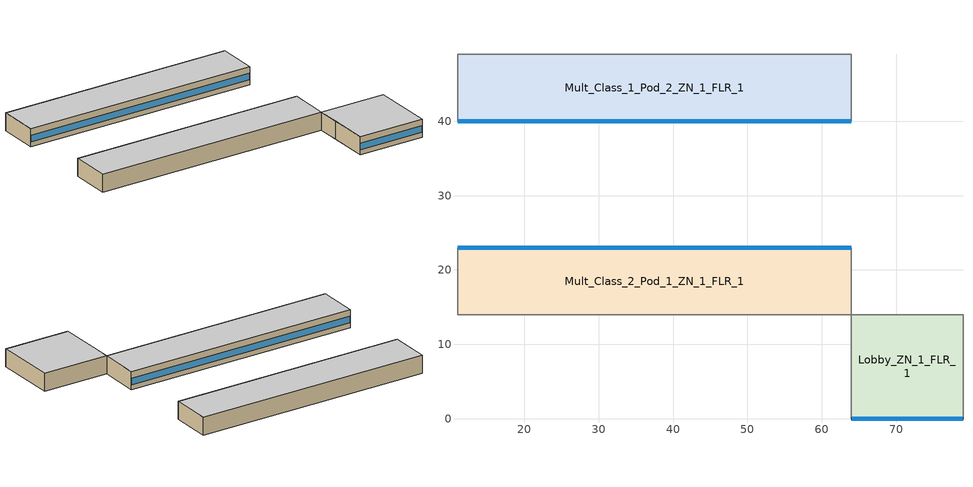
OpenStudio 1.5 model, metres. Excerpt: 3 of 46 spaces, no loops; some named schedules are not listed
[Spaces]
Mult_Class_2_Pod_1_ZN_1_FLR_1
 floor ground: 64,23 64,14 11,14 11,23 z0
 wall outside: 64,23 11,23 z0:4
 wall to Corner_Class_2_Pod_1_ZN_1_FLR_1: 11,23 11,14 z0:4
 wall to Main_Corridor_ZN_1_FLR_1: 64,14 64,23 z0:4
 wall to Corridor_Pod_1_ZN_1_FLR_1: 11,14 64,14 z0:4
 window: 63.95,23 11.05,23 z1.1:2.5
 ceiling to Mult_Class_2_Pod_1_ZN_1_FLR_2: 64,14 64,23 11,23 11,14 z4
Lobby_ZN_1_FLR_1
 floor ground: 79,14 79,0 64,0 64,14 z0
 wall outside: 64,0 79,0 z0:4
 wall to Offices_ZN_1_FLR_1: 79,0 79,14 z0:4
 wall to Corridor_Pod_1_ZN_1_FLR_1: 64,14 64,9 z0:4
 wall to Mult_Class_1_Pod_1_ZN_1_FLR_1: 64,9 64,0 z0:4
 wall to Main_Corridor_ZN_1_FLR_1: 79,14 64,14 z0:4
 window: 64.05,0 78.95,0 z1.1:2.51
 ceiling to Lobby_ZN_1_FLR_2: 79,0 79,14 64,14 64,0 z4
Mult_Class_1_Pod_2_ZN_1_FLR_1
 floor ground: 64,49 64,40 11,40 11,49 z0
 wall outside: 11,40 64,40 z0:4
 wall to Corner_Class_1_Pod_2_ZN_1_FLR_1: 11,49 11,40 z0:4
 wall to Main_Corridor_ZN_1_FLR_1: 64,40 64,49 z0:4
 wall to Corridor_Pod_2_ZN_1_FLR_1: 64,49 11,49 z0:4
 window: 11.05,40 63.95,40 z1.1:2.5
 ceiling to Mult_Class_1_Pod_2_ZN_1_FLR_2: 64,40 64,49 11,49 11,40 z4
[Site]
El Paso International Ap  Ut_TX_USA: Latitude {deg}=31.77; Longitude {deg}=-106.5; Time Zone {hr}=-7; Elevation {m}=1186; Terrain=City
[Building]
Secondary School: North Axis {deg}=0; Default Construction Set=90.1-2010 - CZ3a-3b - SecSchl
[ClimateZones]
Climate Zone Institution Name 1=ASHRAE; Climate Zone Document Name 1=ANSI/ASHRAE Standard 169; Climate Zone Document Year 1=2006; Climate Zone Institution Name 2=CEC; Climate Zone Document Name 2=California Climate Zone Descriptions; Climate Zone Document Year 2=1995
[Site:GroundTemperature:BuildingSurface]
19.527, 19.502, 19.536, 19.598, 20.002, 21.64, 22.225, 22.375, 21.449, 20.121, 19.802, 19.633
[Site:WaterMainsTemperature]
Calculation Method=Correlation; Annual Average Outdoor Air Temperature {C}=17.9417; Maximum Difference In Monthly Average Outdoor Air Temperatures {deltaC}=21.1
[SizingPeriod:DesignDay] Barometric Pressure {Pa}=87865; Sky Clearness=0; Rain Indicator=0; Snow Indicator=0; Day of Month=21; Daylight Saving Time Indicator=0; Humidity Indicating Type=Wetbulb; Dry-Bulb Temperature Range Modifier Type=DefaultMultipliers
Name | Maximum Dry-Bulb Temperature {C} | Daily Dry-Bulb Temperature Range {deltaC} | Humidity Indicating Conditions at Maximum Dry-Bulb {BasedOnField A3} | Wind Speed {m/s} | Wind Direction {deg} | Month | Day Type | Solar Model Indicator | ASHRAE Taub | ASHRAE Taud
El Paso International Ap  Ut Ann Clg .4% Condns DB=>MWB | 38.1 | 13 | 18.1 | 3.9 | 280 | 7 | SummerDesignDay | ASHRAETau | 0.605 | 1.547
El Paso International Ap  Ut Ann Htg 99.6% Condns DB | -5.2 | 0 | -5.2 | 2.2 | 20 | 12 | WinterDesignDay | ASHRAEClearSky
El Paso International Ap  Ut Ann Clg .4% Condns WB=>MDB | 30.1 | 13 | 21.3 | 3.9 | 280 | 7 | SummerDesignDay | ASHRAETau | 0.605 | 1.547
[DefaultConstructionSet]
90.1-2010 - CZ3a-3b - SecSchl: Default Exterior Surface Constructions=Default Surface Constructions 1; Default Interior Surface Constructions=Default Surface Constructions 2; Default Ground Contact Surface Constructions=Default Surface Constructions 3; Default Exterior SubSurface Constructions=Default Sub Surface Constructions 1; Default Interior SubSurface Constructions=Default Sub Surface Constructions 2; Interior Partition Construction=Interior Partition
[DefaultSurfaceConstructions]
Name | Floor Construction | Wall Construction | Roof Ceiling Construction
Default Surface Constructions 1 | ExtSlabCarpet 4in ClimateZone 1-8 | ASHRAE 90.1-2010 ExtWall SteelFrame ClimateZone 3 | ASHRAE 90.1-2010 ExtRoof IEAD ClimateZone 2-8
Default Surface Constructions 2 | Interior Floor | Interior Wall | Interior Ceiling
Default Surface Constructions 3 | ExtSlabCarpet 4in ClimateZone 1-8 | ExtSlabCarpet 4in ClimateZone 1-8 | ExtSlabCarpet 4in ClimateZone 1-8
[Construction]
ExtSlabCarpet 4in ClimateZone 1-8: MAT-CC05 4 HW CONCRETE, CP02 CARPET PAD
ASHRAE 90.1-2010 ExtWall SteelFrame ClimateZone 3: Wood Siding, Steel Frame Wall Insulation R-10.09 IP, 1/2IN Gypsum
ASHRAE 90.1-2010 ExtRoof IEAD ClimateZone 2-8: Roof Membrane, IEAD Roof Insulation R-19.72 IP, Metal Decking
Interior Floor: F16 Acoustic tile, F05 Ceiling air space resistance, M11 100mm lightweight concrete
Interior Wall: G01a 19mm gypsum board, F04 Wall air space resistance, G01a 19mm gypsum board
Interior Ceiling: M11 100mm lightweight concrete, F05 Ceiling air space resistance, F16 Acoustic tile
ASHRAE 90.1-2010 ExtWindow Metal ClimateZone 3: Fixed Window 3.69/0.25/0.16
Exterior Door: F08 Metal surface, I01 25mm insulation board
Interior Window: Clear 3mm
Interior Door; Interior Partition: G05 25mm wood
InteriorFurnishings: Std Wood 6inch
[Material] Thermal Absorptance=0.9
Name | Roughness | Thickness {m} | Conductivity {W/m-K} | Density {kg/m3} | Specific Heat {J/kg-K} | Solar Absorptance | Visible Absorptance
MAT-CC05 4 HW CONCRETE | Rough | 0.1016 | 1.311 | 2240 | 836.8 | 0.85 | 0.85
Wood Siding | MediumSmooth | 0.01 | 0.11 | 544.62 | 1210 | 0.78 | 0.78
Steel Frame Wall Insulation R-10.09 IP | MediumRough | 0.087052 | 0.049 | 265 | 836.8 | 0.7 | 0.7
1/2IN Gypsum | Smooth | 0.0127 | 0.16 | 784.9 | 830 | 0.4 | 0.4
Roof Membrane | VeryRough | 0.0095 | 0.16 | 1121.29 | 1460 | 0.7 | 0.7
IEAD Roof Insulation R-19.72 IP | MediumRough | 0.170137 | 0.049 | 265 | 836.8 | 0.7 | 0.7
Metal Decking | MediumSmooth | 0.0015 | 45.006 | 7680 | 418.4 | 0.6 | 0.6
F16 Acoustic tile | MediumSmooth | 0.0191 | 0.06 | 368 | 590 | 0.3 | 0.3
M11 100mm lightweight concrete | MediumRough | 0.1016 | 0.53 | 1280 | 840 | 0.5 | 0.5
G01a 19mm gypsum board | MediumSmooth | 0.019 | 0.16 | 800 | 1090 | 0.4 | 0.4
F08 Metal surface | Smooth | 0.0008 | 45.28 | 7824 | 500 | 0.7 | 0.7
I01 25mm insulation board | MediumRough | 0.0254 | 0.03 | 43 | 1210 | 0.6 | 0.6
G05 25mm wood | MediumSmooth | 0.0254 | 0.15 | 608 | 1630 | 0.5 | 0.5
Std Wood 6inch | MediumSmooth | 0.15 | 0.12 | 540 | 1210 | 0.7 | 0.7
[Material:NoMass]
CP02 CARPET PAD: Roughness=Smooth; Thermal Resistance {m2-K/W}=0.1; Thermal Absorptance=0.9; Solar Absorptance=0.8; Visible Absorptance=0.8
[Material:AirGap]
Name | Thermal Resistance {m2-K/W}
F05 Ceiling air space resistance | 0.18
F04 Wall air space resistance | 0.15
[DefaultSubSurfaceConstructions]
Name | Fixed Window Construction | Operable Window Construction | Door Construction | Skylight Construction | Tubular Daylight Dome Construction | Tubular Daylight Diffuser Construction
Default Sub Surface Constructions 1 | ASHRAE 90.1-2010 ExtWindow Metal ClimateZone 3 | ASHRAE 90.1-2010 ExtWindow Metal ClimateZone 3 | Exterior Door | ASHRAE 90.1-2010 ExtWindow Metal ClimateZone 3 | Interior Window | Interior Window
Default Sub Surface Constructions 2 | Interior Window | Interior Window | Interior Door
[WindowMaterial:SimpleGlazingSystem]
Fixed Window 3.69/0.25/0.16: U-Factor {W/m2-K}=3.69087; Solar Heat Gain Coefficient=0.25; Visible Transmittance=0.16
[WindowMaterial:Glazing]
Clear 3mm: Optical Data Type=SpectralAverage; Thickness {m}=0.003; Solar Transmittance at Normal Incidence=0.837; Front Side Solar Reflectance at Normal Incidence=0.075; Back Side Solar Reflectance at Normal Incidence=0; Visible Transmittance at Normal Incidence=0.898; Front Side Visible Reflectance at Normal Incidence=0.081; Back Side Visible Reflectance at Normal Incidence=0; Infrared Transmittance at Normal Incidence=0; Front Side Infrared Hemispherical Emissivity=0.84; Back Side Infrared Hemispherical Emissivity=0.84; Conductivity {W/m-K}=0.9; Dirt Correction Factor for Solar and Visible Transmittance=1; Solar Diffusing=No
[Space] Part of Total Floor Area=Yes
Name | Space Type | Thermal Zone
Mult_Class_1_Pod_2_ZN_1_FLR_1 | 90.1-2010 - SecSchl - Classroom | Mult_Class_1_Pod_2_ZN_1_FLR_1 ZN
Mult_Class_2_Pod_1_ZN_1_FLR_1 | 90.1-2010 - SecSchl - Classroom | Mult_Class_2_Pod_1_ZN_1_FLR_1 ZN
Lobby_ZN_1_FLR_1 | 90.1-2010 - SecSchl - Lobby | Lobby_ZN_1_FLR_1 ZN
[InternalMass:Definition] Construction=InteriorFurnishings; Design Level Calculation Method=SurfaceArea
Name | Surface Area {m2}
Mult_Class_2_Pod_1_ZN_1_FLR_1_InternalMass_1 Definition; Mult_Class_1_Pod_2_ZN_1_FLR_1_InternalMass_1 Definition | 954
Lobby_ZN_1_FLR_1_InternalMass_1 Definition | 420
[InternalMass]
Name | Internal Mass Definition | Space or SpaceType
Mult_Class_2_Pod_1_ZN_1_FLR_1_InternalMass_1 | Mult_Class_2_Pod_1_ZN_1_FLR_1_InternalMass_1 Definition | Mult_Class_2_Pod_1_ZN_1_FLR_1
Lobby_ZN_1_FLR_1_InternalMass_1 | Lobby_ZN_1_FLR_1_InternalMass_1 Definition | Lobby_ZN_1_FLR_1
Mult_Class_1_Pod_2_ZN_1_FLR_1_InternalMass_1 | Mult_Class_1_Pod_2_ZN_1_FLR_1_InternalMass_1 Definition | Mult_Class_1_Pod_2_ZN_1_FLR_1
[Daylighting:Control] Position Z-Coordinate {m}=0.762; Lighting Control Type=Stepped; Minimum Input Power Fraction for Continuous Dimming Control=0.3; Minimum Light Output Fraction for Continuous Dimming Control=0.2; Number of Stepped Control Steps=3; Probability Lighting will be Reset When Needed in Manual Stepped Control=1; Maximum Allowable Discomfort Glare Index=22
Name | Space | Position X-Coordinate {m} | Position Y-Coordinate {m} | Theta Rotation Around Y-Axis {deg} | Illuminance Setpoint {lux}
Daylighting:Control #27 | Mult_Class_1_Pod_2_ZN_1_FLR_1 | 13.2588 | 1.6764 | -3.14159 | 500
Daylighting:Control #28 | Mult_Class_1_Pod_2_ZN_1_FLR_1 | 39.7764 | 1.6764 | -3.14159 | 500
Daylighting:Control #49 | Lobby_ZN_1_FLR_1 | 3.7338 | 1.6764 | -3.14159 | 375
Daylighting:Control #50 | Lobby_ZN_1_FLR_1 | 11.2014 | 1.6764 | -3.14159 | 375
Daylighting:Control #57 | Mult_Class_2_Pod_1_ZN_1_FLR_1 | 13.2588 | 7.3236 | -0 | 500
Daylighting:Control #58 | Mult_Class_2_Pod_1_ZN_1_FLR_1 | 39.7764 | 7.3236 | -0 | 500
[SpaceType] Standards Building Type=SecondarySchool
Name | Default Schedule Set | Design Specification Outdoor Air Object | Standards Space Type
90.1-2010 - SecSchl - Classroom | 90.1-2010 - SecSchl - Classroom Schedule Set | 90.1-2010 - SecSchl - Classroom Ventilation | Classroom
90.1-2010 - SecSchl - Lobby | 90.1-2010 - SecSchl - Lobby Schedule Set | 90.1-2010 - SecSchl - Lobby Ventilation | Lobby
[DefaultScheduleSet] Lighting Schedule=SecondarySchool Bldg Light; Electric Equipment Schedule=SecondarySchool Bldg Equip; Infiltration Schedule=SecondarySchool Infil
Name | Number of People Schedule | People Activity Level Schedule
90.1-2010 - SecSchl - Classroom Schedule Set | SecondarySchool Bldg Occ | SecondarySchool Activity
90.1-2010 - SecSchl - Lobby Schedule Set
[Lights:Definition] Design Level Calculation Method=Watts/Area
Name | Watts per Space Floor Area {W/m2}
90.1-2010 - SecSchl - Classroom Lights Definition | 13.3472
90.1-2010 - SecSchl - Lobby Lights Definition | 9.68752
[Lights]
Name | Lights Definition | Space or SpaceType | Schedule
90.1-2010 - SecSchl - Classroom Lights | 90.1-2010 - SecSchl - Classroom Lights Definition | 90.1-2010 - SecSchl - Classroom | SecondarySchool Bldg Light OccSensor Reduction
90.1-2010 - SecSchl - Lobby Lights | 90.1-2010 - SecSchl - Lobby Lights Definition | 90.1-2010 - SecSchl - Lobby
[DesignSpecification:OutdoorAir] Outdoor Air Method=Sum
Name | Outdoor Air Flow per Person {m3/s-person} | Outdoor Air Flow per Floor Area {m3/s-m2}
90.1-2010 - SecSchl - Classroom Ventilation | 0.00471947 | 0.0006096
90.1-2010 - SecSchl - Lobby Ventilation |  | 0.0003048
[People:Definition]
90.1-2010 - SecSchl - Classroom People Definition: Number of People Calculation Method=People/Area; People per Space Floor Area {person/m2}=0.249938; Fraction Radiant=0.3
[People]
90.1-2010 - SecSchl - Classroom People: People Definition=90.1-2010 - SecSchl - Classroom People Definition; Space or SpaceType=90.1-2010 - SecSchl - Classroom
[SpaceInfiltration:DesignFlowRate] Design Flow Rate Calculation Method=Flow/ExteriorArea; Flow per Exterior Surface Area {m3/s-m2}=0.000226568
Name | Space or SpaceType
90.1-2010 - SecSchl - Classroom Infiltration | 90.1-2010 - SecSchl - Classroom
90.1-2010 - SecSchl - Lobby Infiltration | 90.1-2010 - SecSchl - Lobby
[ElectricEquipment:Definition] Design Level Calculation Method=Watts/Area
Name | Watts per Space Floor Area {W/m2}
90.1-2010 - SecSchl - Classroom Electric Equipment Definition | 7.31946
90.1-2010 - SecSchl - Lobby Electric Equipment Definition | 2.90626
[ElectricEquipment]
Name | Electric Equipment Definition | Space or SpaceType
90.1-2010 - SecSchl - Classroom Electric Equipment | 90.1-2010 - SecSchl - Classroom Electric Equipment Definition | 90.1-2010 - SecSchl - Classroom
90.1-2010 - SecSchl - Lobby Electric Equipment | 90.1-2010 - SecSchl - Lobby Electric Equipment Definition | 90.1-2010 - SecSchl - Lobby
[ThermostatSetpoint:DualSetpoint] Heating Setpoint Temperature Schedule=SecondarySchool HtgSetp; Cooling Setpoint Temperature Schedule=SecondarySchool ClgSetp
90.1-2010 - SecSchl - Classroom Thermostat; 90.1-2010 - SecSchl - Lobby Thermostat
[ThermalZone] Use Ideal Air Loads=No
Name | Thermostat
Lobby_ZN_1_FLR_1 ZN | 90.1-2010 - SecSchl - Lobby Thermostat
Mult_Class_1_Pod_2_ZN_1_FLR_1 ZN; Mult_Class_2_Pod_1_ZN_1_FLR_1 ZN | 90.1-2010 - SecSchl - Classroom Thermostat
[AvailabilityManager:Scheduled]
Name | Schedule
Availability Manager Scheduled 1 | HVAC Operation Schedule
Availability Manager Scheduled 2 | HVAC Operation Schedule 1
Availability Manager Scheduled 3 | HVAC Operation Schedule 2
Availability Manager Scheduled 4 | HVAC Operation Schedule 3
Availability Manager Scheduled 5 | HVAC Operation Schedule 4
Availability Manager Scheduled 6 | HVAC Operation Schedule 5
Availability Manager Scheduled 7 | HVAC Operation Schedule 6
Availability Manager Scheduled 8 | HVAC Operation Schedule 7
Availability Manager Scheduled 9 | HVAC Operation Schedule 8
[AvailabilityManager:NightCycle] Control Type=CycleOnAny
Availability Manager Night Cycle 5; Availability Manager Night Cycle 6; Availability Manager Night Cycle 7; Availability Manager Night Cycle 8; Availability Manager Night Cycle 9
[Controller:WaterCoil] Minimum Actuated Flow {m3/s}=0
Name | Action | Controller Convergence Tolerance {deltaC} | Maximum Actuated Flow {m3/s}
Controller Water Coil 1 | Reverse | 6.58118e-05 | 0.00723564
Controller Water Coil 2 | Normal | 0.00025595 | 0.00186048
Controller Water Coil 3; Controller Water Coil 4; Controller Water Coil 5; Controller Water Coil 6; Controller Water Coil 7; Controller Water Coil 8; Controller Water Coil 9; Controller Water Coil 10; Controller Water Coil 11; Controller Water Coil 12; Controller Water Coil 15; Controller Water Coil 16; Controller Water Coil 17; Controller Water Coil 18; Controller Water Coil 19; Controller Water Coil 20; Controller Water Coil 21; Controller Water Coil 22; Controller Water Coil 23; Controller Water Coil 24; Controller Water Coil 27; Controller Water Coil 28; Controller Water Coil 29; Controller Water Coil 30; Controller Water Coil 31; Controller Water Coil 32; Controller Water Coil 33; Controller Water Coil 34; Controller Water Coil 35; Controller Water Coil 36; Controller Water Coil 39; Controller Water Coil 40; Controller Water Coil 41; Controller Water Coil 42; Controller Water Coil 43; Controller Water Coil 44; Controller Water Coil 45; Controller Water Coil 46; Controller Water Coil 47; Controller Water Coil 48; Controller Water Coil 49 | Normal
Controller Water Coil 13 | Reverse | 6.61006e-05 | 0.00720403
Controller Water Coil 14 | Normal | 0.000257404 | 0.00184997
Controller Water Coil 25 | Reverse | 6.57563e-05 | 0.00724175
Controller Water Coil 26 | Normal | 0.000255672 | 0.00186251
Controller Water Coil 37 | Reverse | 5.4526e-05 | 0.00873327
Controller Water Coil 38 | Normal | 0.000193504 | 0.00246088
[HeatExchanger:AirToAir:SensibleAndLatent] Availability Schedule=Always On Discrete; Sensible Effectiveness at 100% Heating Air Flow=0.75; Latent Effectiveness at 100% Heating Air Flow=0.75; Sensible Effectiveness at 75% Heating Air Flow=0.6; Latent Effectiveness at 75% Heating Air Flow=0.6; Sensible Effectiveness at 100% Cooling Air Flow=0.7; Latent Effectiveness at 100% Cooling Air Flow=0.7; Sensible Effectiveness at 75% Cooling Air Flow=0.6; Latent Effectiveness at 75% Cooling Air Flow=0.6; Supply Air Outlet Temperature Control=No; Heat Exchanger Type=Rotary; Frost Control Type=None; Threshold Temperature {C}=1.7; Economizer Lockout=Yes
Name | Nominal Supply Air Flow Rate {m3/s} | Nominal Electric Power {W}
10 Zone VAV HX | 12.5466 | 9051.08
10 Zone VAV HX 1 | 12.4757 | 9000.24
10 Zone VAV HX 2 | 12.5602 | 9060.88
11 Zone VAV HX | 16.5955 | 11956
Gym_ZN_1_FLR_1 ZN PSZ-AC HX | 3.011424 | 2210.05
Aux_Gym_ZN_1_FLR_1 ZN PSZ-AC HX | 1.901952 | 1414.06
Auditorium_ZN_1_FLR_1 ZN PSZ-AC HX | 4.96584 | 3612.25
Kitchen_ZN_1_FLR_1 ZN PSZ-AC HX | 0.324905 | 282.604
Cafeteria_ZN_1_FLR_1 ZN PSZ-AC HX | 2.15967 | 1598.96
[Schedule:Constant]
Always On Discrete: Value=1
[Schedule:Ruleset]
Name | Default Day Schedule | Summer Design Day Schedule | Winter Design Day Schedule
SecondarySchool Bldg Light | SecondarySchool Bldg Light Default Schedule | SecondarySchool Bldg Light Summer Design Day | SecondarySchool Bldg Light Winter Design Day
SecondarySchool Bldg Occ | SecondarySchool Bldg Occ Default Schedule | SecondarySchool Bldg Occ Summer Design Day | SecondarySchool Bldg Occ Winter Design Day
SecondarySchool Activity | SecondarySchool Activity Default Schedule | SecondarySchool Activity Summer Design Day | SecondarySchool Activity Winter Design Day
SecondarySchool Infil | SecondarySchool Infil Default Schedule | SecondarySchool Infil Summer Design Day | SecondarySchool Infil Winter Design Day
SecondarySchool Bldg Equip | SecondarySchool Bldg Equip Default Schedule | SecondarySchool Bldg Equip Summer Design Day | SecondarySchool Bldg Equip Winter Design Day
SecondarySchool HtgSetp | SecondarySchool HtgSetp Default Schedule | SecondarySchool HtgSetp Summer Design Day | SecondarySchool HtgSetp Winter Design Day
SecondarySchool ClgSetp | SecondarySchool ClgSetp Default Schedule | SecondarySchool ClgSetp Summer Design Day | SecondarySchool ClgSetp Winter Design Day
HVAC Operation Schedule | HVAC Operation Schedule Weekdays | HVAC Operation Schedule Weekdays 1 | HVAC Operation Schedule Saturday 1
HVAC Operation Schedule 1 | HVAC Operation Schedule Weekdays 2 | HVAC Operation Schedule Weekdays 3 | HVAC Operation Schedule Saturday 3
HVAC Operation Schedule 2 | HVAC Operation Schedule Weekdays 4 | HVAC Operation Schedule Weekdays 5 | HVAC Operation Schedule Saturday 5
HVAC Operation Schedule 3 | HVAC Operation Schedule Weekdays 6 | HVAC Operation Schedule Weekdays 7 | HVAC Operation Schedule Saturday 7
HVAC Operation Schedule 4 | HVAC Operation Schedule Weekdays 8 | HVAC Operation Schedule Weekdays 9 | HVAC Operation Schedule Saturday 9
HVAC Operation Schedule 5 | HVAC Operation Schedule Weekdays 10 | HVAC Operation Schedule Weekdays 11 | HVAC Operation Schedule Saturday 11
HVAC Operation Schedule 6 | HVAC Operation Schedule Weekdays 12 | HVAC Operation Schedule Weekdays 13 | HVAC Operation Schedule Saturday 13
HVAC Operation Schedule 7 | HVAC Operation Schedule Weekdays 14 | HVAC Operation Schedule Weekdays 15 | HVAC Operation Schedule Saturday 15
HVAC Operation Schedule 8 | HVAC Operation Schedule Weekdays 16 | HVAC Operation Schedule Weekdays 17 | HVAC Operation Schedule Saturday 17
SecondarySchool Bldg Light OccSensor Reduction | SecondarySchool Bldg Light Default Schedule 1 | SecondarySchool Bldg Light Summer Design Day 1 | SecondarySchool Bldg Light Winter Design Day 1
[Schedule:Day]
SecondarySchool Bldg Light Default Schedule; SecondarySchool Bldg Light Summer Design Day; SecondarySchool Bldg Light Summer Design Day 1: 7, 0, 0.1773, 21, 0, 0.9, 24, 0, 0.1773
SecondarySchool Bldg Light Winter Design Day; SecondarySchool Bldg Light Winter Design Day 1: 24, 0, 0.1773
SecondarySchool Bldg Occ Default Schedule; SecondarySchool Bldg Occ Summer Design Day: 8, 0, 0, 16, 0, 0.7, 21, 0, 0.15, 24, 0, 0
SecondarySchool Bldg Occ Winter Design Day: 24, 0, 0
SecondarySchool Activity Default Schedule; SecondarySchool Activity Summer Design Day; SecondarySchool Activity Winter Design Day: 24, 0, 120
SecondarySchool Infil Default Schedule; SecondarySchool Infil Summer Design Day; SecondarySchool Infil Winter Design Day: 7, 0, 1, 21, 0, 0.5, 24, 0, 1
SecondarySchool Bldg Equip Default Schedule; SecondarySchool Bldg Equip Summer Design Day: 8, 0, 0.35, 17, 0, 0.95, 24, 0, 0.35
SecondarySchool Bldg Equip Winter Design Day: 24, 0, 0.35
SecondarySchool HtgSetp Default Schedule: 6, 0, 16, 21, 0, 21, 24, 0, 16
SecondarySchool HtgSetp Summer Design Day: 24, 0, 16
SecondarySchool HtgSetp Winter Design Day: 24, 0, 21
SecondarySchool ClgSetp Default Schedule: 6, 0, 27, 21, 0, 24, 24, 0, 27
SecondarySchool ClgSetp Summer Design Day: 24, 0, 24
SecondarySchool ClgSetp Winter Design Day: 24, 0, 27
SecondarySchool Bldg Light Default Schedule 1: 7, 0, 0.120564, 21, 0, 0.612, 24, 0, 0.120564
[Schedule:Rule] Date Specification Type=DateRange; Start Day=1
Name | Schedule Ruleset | Rule Order | Day Schedule | Apply Sunday | Apply Monday | Apply Tuesday | Apply Wednesday | Apply Thursday | Apply Friday | Apply Saturday | Start Month | End Month | End Day
SecondarySchool Bldg Light Rule 1 | SecondarySchool Bldg Light | 0 | SecondarySchool Bldg Light Rule 1 Day Schedule | Yes | No | No | No | No | No | Yes | 9 | 12 | 31
SecondarySchool Bldg Light Rule 2 | SecondarySchool Bldg Light | 1 | SecondarySchool Bldg Light Rule 2 Day Schedule | No | Yes | Yes | Yes | Yes | Yes | No | 9 | 12 | 31
SecondarySchool Bldg Light Rule 3 | SecondarySchool Bldg Light | 2 | SecondarySchool Bldg Light Rule 3 Day Schedule | Yes | No | No | No | No | No | Yes | 7 | 9 | 1
SecondarySchool Bldg Light Rule 4 | SecondarySchool Bldg Light | 3 | SecondarySchool Bldg Light Rule 4 Day Schedule | No | Yes | Yes | Yes | Yes | Yes | No | 7 | 9 | 1
SecondarySchool Bldg Light Rule 5 | SecondarySchool Bldg Light | 4 | SecondarySchool Bldg Light Rule 5 Day Schedule | Yes | No | No | No | No | No | Yes | 1 | 6 | 30
SecondarySchool Bldg Occ Rule 1 | SecondarySchool Bldg Occ | 0 | SecondarySchool Bldg Occ Rule 1 Day Schedule | Yes | No | No | No | No | No | Yes | 9 | 12 | 31
SecondarySchool Bldg Occ Rule 2 | SecondarySchool Bldg Occ | 1 | SecondarySchool Bldg Occ Rule 2 Day Schedule | No | Yes | Yes | Yes | Yes | Yes | No | 9 | 12 | 31
SecondarySchool Bldg Occ Rule 3 | SecondarySchool Bldg Occ | 2 | SecondarySchool Bldg Occ Rule 3 Day Schedule | Yes | No | No | No | No | No | Yes | 7 | 9 | 1
SecondarySchool Bldg Occ Rule 4 | SecondarySchool Bldg Occ | 3 | SecondarySchool Bldg Occ Rule 4 Day Schedule | No | Yes | Yes | Yes | Yes | Yes | No | 7 | 9 | 1
SecondarySchool Bldg Occ Rule 5 | SecondarySchool Bldg Occ | 4 | SecondarySchool Bldg Occ Rule 5 Day Schedule | Yes | No | No | No | No | No | Yes | 1 | 6 | 30
SecondarySchool Bldg Equip Rule 1 | SecondarySchool Bldg Equip | 0 | SecondarySchool Bldg Equip Rule 1 Day Schedule | Yes | No | No | No | No | No | Yes | 9 | 12 | 31
SecondarySchool Bldg Equip Rule 2 | SecondarySchool Bldg Equip | 1 | SecondarySchool Bldg Equip Rule 2 Day Schedule | No | Yes | Yes | Yes | Yes | Yes | No | 9 | 12 | 31
SecondarySchool Bldg Equip Rule 3 | SecondarySchool Bldg Equip | 2 | SecondarySchool Bldg Equip Rule 3 Day Schedule | Yes | No | No | No | No | No | Yes | 7 | 9 | 1
SecondarySchool Bldg Equip Rule 4 | SecondarySchool Bldg Equip | 3 | SecondarySchool Bldg Equip Rule 4 Day Schedule | No | Yes | Yes | Yes | Yes | Yes | No | 7 | 9 | 1
SecondarySchool Bldg Equip Rule 5 | SecondarySchool Bldg Equip | 4 | SecondarySchool Bldg Equip Rule 5 Day Schedule | Yes | No | No | No | No | No | Yes | 1 | 6 | 30
SecondarySchool HtgSetp Rule 1 | SecondarySchool HtgSetp | 0 | SecondarySchool HtgSetp Rule 1 Day Schedule | Yes | Yes | Yes | Yes | Yes | Yes | Yes | 9 | 12 | 31
SecondarySchool HtgSetp Rule 2 | SecondarySchool HtgSetp | 1 | SecondarySchool HtgSetp Rule 2 Day Schedule | Yes | Yes | Yes | Yes | Yes | Yes | Yes | 7 | 9 | 1
SecondarySchool ClgSetp Rule 1 | SecondarySchool ClgSetp | 0 | SecondarySchool ClgSetp Rule 1 Day Schedule | Yes | Yes | Yes | Yes | Yes | Yes | Yes | 9 | 12 | 31
SecondarySchool ClgSetp Rule 2 | SecondarySchool ClgSetp | 1 | SecondarySchool ClgSetp Rule 2 Day Schedule | Yes | Yes | Yes | Yes | Yes | Yes | Yes | 7 | 9 | 1
SecondarySchool Bldg Light Rule 6 | SecondarySchool Bldg Light OccSensor Reduction | 0 | SecondarySchool Bldg Light Rule 1 Day Schedule 1 | Yes | No | No | No | No | No | Yes | 9 | 12 | 31
SecondarySchool Bldg Light Rule 7 | SecondarySchool Bldg Light OccSensor Reduction | 1 | SecondarySchool Bldg Light Rule 2 Day Schedule 1 | No | Yes | Yes | Yes | Yes | Yes | No | 9 | 12 | 31
SecondarySchool Bldg Light Rule 8 | SecondarySchool Bldg Light OccSensor Reduction | 2 | SecondarySchool Bldg Light Rule 3 Day Schedule 1 | Yes | No | No | No | No | No | Yes | 7 | 9 | 1
